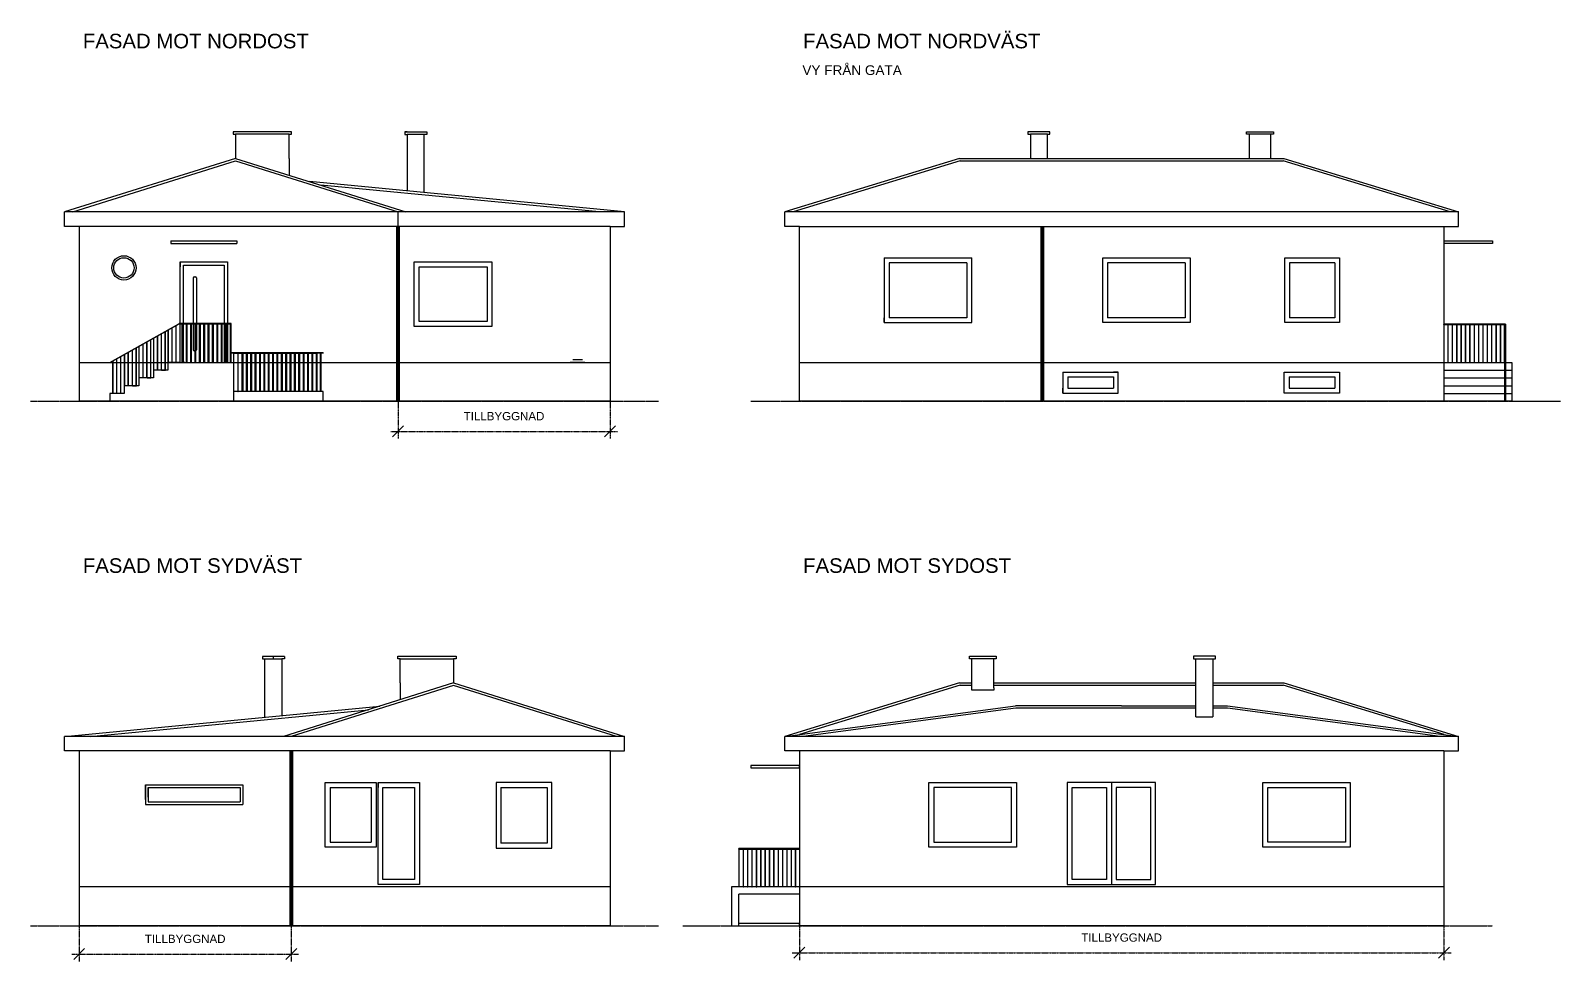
# Model space of a CAD drawing. Header units: millimetres. Extents: x -90687 to 89961, y -57823 to 169777.
# Drawn here: x -48065 to -16545, y 33547 to 52712 of the extents above; entities that cross this region are included whole.
import ezdxf

# ---------------------------------------------------------------- set-up
doc = ezdxf.new("R2010")
doc.units = ezdxf.units.MM
doc.linetypes.add('ACAD_ISO04W100', pattern=[30, 24, -3, 0, -3])
doc.linetypes.add('CENTER2', pattern=[28.575, 19.05, -3.175, 3.175, -3.175])
doc.layers.get('0').update_dxf_attribs({"color": 1})
for name, color, linetype in [('Angivelser', 7, 'Continuous'), ('Förtydligande', 8, 'CENTER2'), ('Grundritningar', 1, 'Continuous'), ('Rörelsefogar', 1, 'CENTER2')]:
    doc.layers.add(name, color=color, linetype=linetype)
doc.styles.get("Standard").update_dxf_attribs({"font": 'Arial.ttf', "height": 170})
doc.dimstyles.new('Egen dimension', dxfattribs={"dimscale": 10, "dimtxt": 2.5, "dimasz": 15, "dimexe": 10, "dimexo": 0.625, "dimgap": 15, "dimtad": 1, "dimlfac": 0.001, "dimtxsty": 'Standard', "dimblk": 'OBLIQUE', "dimblk1": 'OBLIQUE', "dimblk2": 'OBLIQUE', "dimcen": 20, "dimdle": 10, "dimadec": 0, "dimazin": 0, "dimtfac": 1, "dimtmove": 0, "dimatfit": 3, "dimldrblk": 'OPEN90', "dimfxl": 1, "dimarcsym": 0})

# ---------------------------------------------------------------- blocks, each defined once
blk = doc.blocks.new('_Oblique')
at = {"color": 0, "linetype": 'ByBlock', "lineweight": -2}
blk.add_line((-0.5, -0.5), (0.5, 0.5), dxfattribs=at)
blk = doc.blocks.new('*D221')
at = {"layer": 'Defpoints', "color": 0, "transparency": 16777216}
for p in [(-40495, 45080), (-36125, 45080), (-36125, 44460)]:
    blk.add_point(p, dxfattribs=at)
at = {"layer": 'Förtydligande', "color": 0, "lineweight": -2, "transparency": 16777216}
for p, q in [((-40495, 45070), (-40495, 44310)), ((-36125, 45070), (-36125, 44310)), ((-40645, 44460), (-35975, 44460))]:
    blk.add_line(p, q, dxfattribs=at)
at = {"layer": 'Förtydligande', "color": 0, "lineweight": -2, "transparency": 16777216, "xscale": 225, "yscale": 225, "zscale": 225, "rotation": 180}
blk.add_blockref('_Oblique', (-40495, 44460), dxfattribs=at)
at = {"layer": 'Förtydligande', "color": 0, "lineweight": -2, "transparency": 16777216, "xscale": 225, "yscale": 225, "zscale": 225}
blk.add_blockref('_Oblique', (-36125, 44460), dxfattribs=at)
at = {"layer": 'Förtydligande', "color": 0, "transparency": 16777216, "insert": (-38310, 44772), "char_height": 170, "attachment_point": 5}
blk.add_mtext('TILLBYGGNAD', dxfattribs=at)
blk = doc.blocks.new('_Open90')
at = {"color": 0, "linetype": 'ByBlock', "lineweight": -2}
for p, q in [((0, 0), (-1, 0)), ((-0.5, 0.5), (0, 0)), ((0, 0), (-0.5, -0.5))]:
    blk.add_line(p, q, dxfattribs=at)
blk = doc.blocks.new('*D222')
at = {"layer": 'Defpoints', "color": 0, "transparency": 16777216}
for p in [(-47065, 34280), (-42695, 34280), (-42695, 33697)]:
    blk.add_point(p, dxfattribs=at)
at = {"layer": 'Förtydligande', "color": 0, "lineweight": -2, "transparency": 16777216}
for p, q in [((-47065, 34270), (-47065, 33547)), ((-42695, 34270), (-42695, 33547)), ((-47215, 33697), (-42545, 33697))]:
    blk.add_line(p, q, dxfattribs=at)
at = {"layer": 'Förtydligande', "color": 0, "lineweight": -2, "transparency": 16777216, "xscale": 225, "yscale": 225, "zscale": 225, "rotation": 180}
blk.add_blockref('_Oblique', (-47065, 33697), dxfattribs=at)
at = {"layer": 'Förtydligande', "color": 0, "lineweight": -2, "transparency": 16777216, "xscale": 225, "yscale": 225, "zscale": 225}
blk.add_blockref('_Oblique', (-42695, 33697), dxfattribs=at)
at = {"layer": 'Förtydligande', "color": 0, "transparency": 16777216, "insert": (-44880, 34009), "char_height": 170, "attachment_point": 5}
blk.add_mtext('TILLBYGGNAD', dxfattribs=at)
blk = doc.blocks.new('*D223')
at = {"layer": 'Defpoints', "color": 0, "transparency": 16777216}
for p in [(-32225, 34280), (-18945, 34280), (-18945, 33724)]:
    blk.add_point(p, dxfattribs=at)
at = {"layer": 'Förtydligande', "color": 0, "lineweight": -2, "transparency": 16777216}
for p, q in [((-32225, 34270), (-32225, 33574)), ((-18945, 34270), (-18945, 33574)), ((-32375, 33724), (-18795, 33724))]:
    blk.add_line(p, q, dxfattribs=at)
at = {"layer": 'Förtydligande', "color": 0, "lineweight": -2, "transparency": 16777216, "xscale": 225, "yscale": 225, "zscale": 225, "rotation": 180}
blk.add_blockref('_Oblique', (-32225, 33724), dxfattribs=at)
at = {"layer": 'Förtydligande', "color": 0, "lineweight": -2, "transparency": 16777216, "xscale": 225, "yscale": 225, "zscale": 225}
blk.add_blockref('_Oblique', (-18945, 33724), dxfattribs=at)
at = {"layer": 'Förtydligande', "color": 0, "transparency": 16777216, "insert": (-25585, 34036), "char_height": 170, "attachment_point": 5}
blk.add_mtext('TILLBYGGNAD', dxfattribs=at)

msp = doc.modelspace()

# ---------------------------------------------------------------- linework, layer by layer
at = {"layer": 'Förtydligande', "linetype": 'ACAD_ISO04W100', "lineweight": -3, "ltscale": 0.1}
for p, q in [((-48065.013, 45079.864), (-35125.013, 45079.864)), ((-33225.15, 45079.864), (-16545.15, 45079.864)), ((-48065.013, 34279.864), (-35125.013, 34279.864)), ((-34625.013, 34279.864), (-17945.013, 34279.864))]:
    msp.add_line(p, q, dxfattribs=at)
at = {"layer": 'Grundritningar'}
for p, q in [((-42690.517, 50629.768), (-43890.517, 50629.768)), ((-43890.517, 50629.768), (-43890.517, 50579.768)), ((-43890.517, 50579.768), (-43840.517, 50579.768)), ((-42740.517, 50579.768), (-43840.517, 50579.768)), ((-43840.517, 50579.768), (-43840.517, 50079.768)), ((-42740.517, 50079.768), (-42740.517, 50579.768)), ((-42740.517, 50579.768), (-42690.517, 50579.768)), ((-42690.517, 50579.768), (-42690.517, 50629.768)), ((-40353.879, 50625.437), (-39903.879, 50625.437)), ((-40353.879, 50625.437), (-40353.879, 50575.437)), ((-40303.879, 50625.437), (-40353.879, 50625.437)), ((-40353.879, 50575.437), (-40303.879, 50575.437)), ((-39953.879, 50575.437), (-40303.879, 50575.437)), ((-40303.879, 50575.437), (-40303.879, 49408.969)), ((-39953.879, 49375.437), (-39953.879, 50575.437)), ((-39903.879, 50575.437), (-39953.879, 50575.437)), ((-39903.879, 50625.437), (-39903.879, 50575.437)), ((-27065.706, 50629.864), (-27515.706, 50629.864)), ((-27515.706, 50629.864), (-27515.706, 50579.864)), ((-27515.706, 50579.864), (-27465.706, 50579.864)), ((-27115.706, 50579.864), (-27465.706, 50579.864)), ((-27465.706, 50579.864), (-27465.706, 50079.864)), ((-27115.706, 50079.864), (-27115.706, 50579.864)), ((-27115.706, 50579.864), (-27065.706, 50579.864)), ((-27065.706, 50579.864), (-27065.706, 50629.864)), ((-23009.451, 50579.864), (-23009.451, 50629.864)), ((-23009.451, 50629.864), (-22459.451, 50629.864)), ((-22959.451, 50579.864), (-23009.451, 50579.864)), ((-22509.451, 50579.864), (-22959.451, 50579.864)), ((-22959.451, 50579.864), (-22959.451, 50079.864)), ((-22509.451, 50079.864), (-22509.451, 50579.864)), ((-22459.451, 50579.864), (-22509.451, 50579.864)), ((-22459.451, 50629.864), (-22459.451, 50579.864)), ((-43840.517, 50079.768), (-47365.013, 48979.864)), ((-47197.641, 48979.864), (-43840.921, 50027.268)), ((-43840.921, 50027.268), (-40495.013, 48979.864)), ((-43840.517, 50079.768), (-40335.013, 48979.864)), ((-42740.517, 50079.768), (-42740.517, 49734.627)), ((-28925.15, 50079.864), (-32525.15, 48979.864)), ((-28910.446, 50032.075), (-32354.045, 48979.864)), ((-28925.15, 50079.864), (-22245.15, 50079.864)), ((-28910.446, 50032.075), (-22259.451, 50031.953)), ((-18813.633, 48979.864), (-22259.451, 50031.953)), ((-22245.15, 50079.864), (-18645.15, 48979.864)), ((-35825.013, 48979.864), (-42317.448, 49601.882)), ((-36349.216, 48979.864), (-42087.007, 49529.578)), ((-47365.013, 48679.864), (-47365.013, 48979.864)), ((-35825.013, 48979.864), (-47365.013, 48979.864)), ((-40495.013, 48679.864), (-40495.013, 48979.864)), ((-35825.013, 48679.864), (-35825.013, 48979.864)), ((-32525.15, 48679.864), (-32525.15, 48979.864)), ((-18645.15, 48979.864), (-32525.15, 48979.864)), ((-18645.15, 48679.864), (-18645.15, 48979.864)), ((-47065.013, 48679.864), (-47365.013, 48679.864)), ((-36125.013, 48679.864), (-47065.013, 48679.864)), ((-47065.013, 48679.864), (-47065.013, 45879.864)), ((-36125.013, 48679.864), (-36125.013, 45879.864)), ((-36125.013, 48679.864), (-35825.013, 48679.864)), ((-32225.15, 48679.864), (-32525.15, 48679.864)), ((-32225.15, 48679.864), (-18945.15, 48679.864)), ((-32225.15, 45879.864), (-32225.15, 48679.864)), ((-18945.15, 48679.864), (-18945.15, 45879.864)), ((-18945.15, 48679.864), (-18645.15, 48679.864)), ((-18945.15, 48679.864), (-18945.15, 48379.864)), ((-45175.013, 48379.864), (-45175.013, 48329.864)), ((-45175.013, 48379.864), (-43815.013, 48379.864)), ((-45175.013, 48329.864), (-43815.013, 48329.864)), ((-43815.013, 48379.864), (-43815.013, 48329.864)), ((-18945.15, 48379.864), (-17945.15, 48379.864)), ((-17945.15, 48329.864), (-18945.15, 48329.864)), ((-17945.15, 48379.864), (-17945.15, 48329.864)), ((-44985.013, 45879.864), (-44985.013, 47949.864)), ((-44985.013, 47949.864), (-44005.013, 47949.864)), ((-44985.013, 47949.864), (-44495.013, 47949.864)), ((-44985.013, 47949.864), (-44985.013, 47849.864)), ((-44005.013, 47949.864), (-44005.013, 45879.864)), ((-40159.481, 47949.864), (-38559.481, 47949.864)), ((-40159.481, 46619.864), (-40159.481, 47949.864)), ((-38559.481, 47949.864), (-38559.481, 46619.864)), ((-30475.15, 48029.864), (-30475.15, 46699.864)), ((-30475.15, 48029.864), (-28675.15, 48029.864)), ((-30475.15, 48029.864), (-30475.15, 47929.864)), ((-30375.15, 47929.864), (-30375.15, 46799.864)), ((-28775.15, 47929.864), (-30375.15, 47929.864)), ((-28775.15, 47929.864), (-28775.15, 46799.864)), ((-28675.15, 46699.864), (-28675.15, 48029.864)), ((-25975.15, 46699.864), (-25975.15, 48029.864)), ((-25975.15, 48029.864), (-24175.15, 48029.864)), ((-25875.15, 47929.864), (-25875.15, 46799.864)), ((-24275.15, 47929.864), (-25875.15, 47929.864)), ((-24275.15, 47929.864), (-24275.15, 46799.864)), ((-24175.15, 48029.864), (-24175.15, 46699.864)), ((-22225.15, 46699.864), (-22225.15, 48029.864)), ((-22225.15, 48029.864), (-21095.15, 48029.864)), ((-22125.15, 47929.864), (-22125.15, 46799.864)), ((-21195.15, 47929.864), (-22125.15, 47929.864)), ((-21195.15, 47929.864), (-21195.15, 46799.864)), ((-21095.15, 48029.864), (-21095.15, 46699.864)), ((-44915.013, 47849.864), (-44915.013, 47879.864)), ((-44915.013, 45879.864), (-44915.013, 47879.864)), ((-44915.013, 47879.864), (-44075.013, 47879.864)), ((-44915.013, 47879.864), (-44715.013, 47879.864)), ((-44715.013, 47619.864), (-44715.013, 46139.864)), ((-44695.013, 47639.864), (-44665.013, 47639.864)), ((-44645.013, 47619.864), (-44645.013, 46139.864)), ((-44075.013, 47879.864), (-44075.013, 45879.864)), ((-40059.481, 46719.864), (-40059.481, 47849.864)), ((-40059.481, 47849.864), (-38659.481, 47849.864)), ((-38659.481, 47849.864), (-38659.481, 46719.864)), ((-46435.013, 45879.864), (-45009.152, 46677.319)), ((-45009.152, 46667.319), (-46435.013, 45869.864)), ((-44985.013, 46679.864), (-44999.39, 46679.864)), ((-43954.539, 46669.864), (-44999.39, 46669.864)), ((-43954.539, 46679.864), (-44989.835, 46679.864)), ((-44944.082, 45879.864), (-44944.082, 46669.864)), ((-44934.082, 46669.864), (-44934.082, 45879.864)), ((-44854.082, 45879.864), (-44854.082, 46669.864)), ((-44844.082, 46669.864), (-44844.082, 45879.864)), ((-44764.082, 45879.864), (-44764.082, 46669.864)), ((-44754.082, 46669.864), (-44754.082, 45879.864)), ((-44674.082, 45879.864), (-44674.082, 46669.864)), ((-44664.082, 46669.864), (-44664.082, 45879.864)), ((-44584.082, 45879.864), (-44584.082, 46669.864)), ((-44574.082, 46669.864), (-44574.082, 45879.864)), ((-44494.082, 45879.864), (-44494.082, 46669.864)), ((-44484.082, 46669.864), (-44484.082, 45879.864)), ((-44404.082, 45879.864), (-44404.082, 46669.864)), ((-44394.082, 46669.864), (-44394.082, 45879.864)), ((-44314.082, 45879.864), (-44314.082, 46669.864)), ((-44304.082, 46669.864), (-44304.082, 45879.864)), ((-44224.082, 45879.864), (-44224.082, 46669.864)), ((-44214.082, 46669.864), (-44214.082, 45879.864)), ((-44134.082, 45879.864), (-44134.082, 46669.864)), ((-44124.082, 46669.864), (-44124.082, 45879.864)), ((-44044.082, 45879.864), (-44044.082, 46669.864)), ((-44034.082, 46669.864), (-44034.082, 45879.864)), ((-43934.539, 46679.864), (-43954.539, 46679.864)), ((-43954.539, 46669.864), (-43944.539, 46669.864)), ((-43949.539, 45879.864), (-43949.539, 46669.864)), ((-43944.539, 46669.864), (-43934.539, 46669.864)), ((-43944.539, 46669.864), (-43939.539, 46669.864)), ((-43939.539, 46669.864), (-43939.539, 45879.864)), ((-43934.539, 46669.864), (-43934.539, 46679.864)), ((-38659.481, 46719.864), (-40059.481, 46719.864)), ((-30475.15, 46699.864), (-30475.15, 46799.864)), ((-30475.15, 46699.864), (-28675.15, 46699.864)), ((-28775.15, 46799.864), (-30375.15, 46799.864)), ((-24175.15, 46699.864), (-25975.15, 46699.864)), ((-24275.15, 46799.864), (-25875.15, 46799.864)), ((-21095.15, 46699.864), (-22225.15, 46699.864)), ((-21195.15, 46799.864), (-22125.15, 46799.864)), ((-18945.15, 46659.864), (-18945.15, 46669.864)), ((-17675.15, 46669.864), (-18945.15, 46669.864)), ((-18945.15, 46659.864), (-17695.15, 46659.864)), ((-18945.15, 46659.864), (-18865.15, 46659.864)), ((-18865.15, 46659.864), (-18865.15, 45879.864)), ((-18855.15, 45879.864), (-18855.15, 46659.864)), ((-18855.15, 46659.864), (-18775.15, 46659.864)), ((-18775.15, 46659.864), (-18775.15, 45879.864)), ((-18765.15, 45879.864), (-18765.15, 46659.864)), ((-18765.15, 46659.864), (-18685.15, 46659.864)), ((-18685.15, 46659.864), (-18685.15, 45879.864)), ((-18675.15, 45879.864), (-18675.15, 46659.864)), ((-18675.15, 46659.864), (-18595.15, 46659.864)), ((-18595.15, 46659.864), (-18595.15, 45879.864)), ((-18585.15, 45879.864), (-18585.15, 46659.864)), ((-18585.15, 46659.864), (-18505.15, 46659.864)), ((-18505.15, 46659.864), (-18505.15, 45879.864)), ((-18495.15, 45879.864), (-18495.15, 46659.864)), ((-18495.15, 46659.864), (-18415.15, 46659.864)), ((-18415.15, 46659.864), (-18415.15, 45879.864)), ((-18405.15, 45879.864), (-18405.15, 46659.864)), ((-18405.15, 46659.864), (-18325.15, 46659.864)), ((-18325.15, 46659.864), (-18325.15, 45879.864)), ((-18315.15, 45879.864), (-18315.15, 46659.864)), ((-18315.15, 46659.864), (-18235.15, 46659.864)), ((-18235.15, 46659.864), (-18235.15, 45879.864)), ((-18225.15, 45879.864), (-18225.15, 46659.864)), ((-18225.15, 46659.864), (-18145.15, 46659.864)), ((-18145.15, 46659.864), (-18145.15, 45879.864)), ((-18135.15, 45879.864), (-18135.15, 46659.864)), ((-18135.15, 46659.864), (-18055.15, 46659.864)), ((-18055.15, 46659.864), (-18055.15, 45879.864)), ((-18045.15, 45879.864), (-18045.15, 46659.864)), ((-18045.15, 46659.864), (-17965.15, 46659.864)), ((-17965.15, 46659.864), (-17965.15, 45879.864)), ((-17955.15, 45879.864), (-17955.15, 46659.864)), ((-17955.15, 46659.864), (-17875.15, 46659.864)), ((-17875.15, 46659.864), (-17875.15, 45879.864)), ((-17865.15, 45879.864), (-17865.15, 46659.864)), ((-17865.15, 46659.864), (-17785.15, 46659.864)), ((-17785.15, 46659.864), (-17785.15, 45879.864)), ((-17775.15, 45879.864), (-17775.15, 46659.864)), ((-17695.15, 45879.864), (-17695.15, 46659.864)), ((-17675.15, 46669.864), (-17675.15, 45079.864)), ((-45595.013, 46339.659), (-45595.013, 45559.864)), ((-45585.013, 45559.864), (-45585.013, 46345.252)), ((-45535.013, 46373.216), (-45535.013, 45719.864)), ((-45525.013, 45719.864), (-45525.013, 46378.808)), ((-45455.013, 46417.958), (-45455.013, 45719.864)), ((-45445.013, 45719.864), (-45445.013, 46423.551)), ((-45375.013, 46462.7), (-45375.013, 45719.864)), ((-45365.013, 45719.864), (-45365.013, 46468.293)), ((-45295.013, 45719.864), (-45295.013, 46507.443)), ((-45285.013, 45719.864), (-45285.013, 46513.036)), ((-45235.013, 46541), (-45235.013, 45879.864)), ((-45225.013, 45879.864), (-45225.013, 46546.592)), ((-45155.013, 46585.742), (-45155.013, 45879.864)), ((-45145.013, 45879.864), (-45145.013, 46591.335)), ((-45075.013, 46630.484), (-45075.013, 45879.864)), ((-45065.013, 45879.864), (-45065.013, 46636.077)), ((-38559.481, 46619.864), (-40159.481, 46619.864)), ((-46135.013, 46037.648), (-46135.013, 45399.864)), ((-46125.013, 45399.864), (-46125.013, 46043.24)), ((-46055.013, 45399.864), (-46055.013, 46082.39)), ((-46045.013, 45399.864), (-46045.013, 46087.983)), ((-45975.013, 46127.132), (-45975.013, 45399.864)), ((-45965.013, 45399.864), (-45965.013, 46132.725)), ((-45895.013, 46171.875), (-45895.013, 45399.864)), ((-45885.013, 45399.864), (-45885.013, 46177.468)), ((-45835.013, 46205.432), (-45835.013, 45559.864)), ((-45825.013, 45559.864), (-45825.013, 46211.024)), ((-45755.013, 46250.174), (-45755.013, 45559.864)), ((-45745.013, 45559.864), (-45745.013, 46255.767)), ((-45675.013, 46294.916), (-45675.013, 45559.864)), ((-45665.013, 45559.864), (-45665.013, 46300.509)), ((-44665.013, 46119.864), (-44695.013, 46119.864)), ((-42035.013, 46079.864), (-43939.539, 46079.864)), ((-42035.013, 46069.864), (-43939.539, 46069.864)), ((-43885.013, 46069.864), (-43885.013, 45279.864)), ((-43875.013, 46069.864), (-43885.013, 46069.864)), ((-43875.013, 45279.864), (-43875.013, 46069.864)), ((-43875.013, 46069.864), (-43785.013, 46069.864)), ((-43795.013, 46069.864), (-43795.013, 45279.864)), ((-43785.013, 46069.864), (-43795.013, 46069.864)), ((-43785.013, 46069.864), (-43695.013, 46069.864)), ((-43785.013, 45279.864), (-43785.013, 46069.864)), ((-43705.013, 45279.864), (-43705.013, 46069.864)), ((-43695.013, 46069.864), (-43605.013, 46069.864)), ((-43695.013, 46069.864), (-43695.013, 45279.864)), ((-43615.013, 45279.864), (-43615.013, 46069.864)), ((-43605.013, 46069.864), (-43515.013, 46069.864)), ((-43605.013, 46069.864), (-43605.013, 45279.864)), ((-43525.013, 45279.864), (-43525.013, 46069.864)), ((-43515.013, 46069.864), (-43515.013, 45279.864)), ((-43515.013, 46069.864), (-43425.013, 46069.864)), ((-43435.013, 45279.864), (-43435.013, 46069.864)), ((-43425.013, 46069.864), (-43335.013, 46069.864)), ((-43425.013, 46069.864), (-43425.013, 45279.864)), ((-43345.013, 45279.864), (-43345.013, 46069.864)), ((-43335.013, 46069.864), (-43245.013, 46069.864)), ((-43335.013, 46069.864), (-43335.013, 45279.864)), ((-43255.013, 45279.864), (-43255.013, 46069.864)), ((-43245.013, 46069.864), (-43155.013, 46069.864)), ((-43245.013, 46069.864), (-43245.013, 45279.864)), ((-43165.013, 45279.864), (-43165.013, 46069.864)), ((-43155.013, 46069.864), (-43065.013, 46069.864)), ((-43155.013, 46069.864), (-43155.013, 45279.864)), ((-43075.013, 45279.864), (-43075.013, 46069.864)), ((-43065.013, 46069.864), (-42975.013, 46069.864)), ((-43065.013, 46069.864), (-43065.013, 45279.864)), ((-42985.013, 45279.864), (-42985.013, 46069.864)), ((-42975.013, 46069.864), (-42885.013, 46069.864)), ((-42975.013, 46069.864), (-42975.013, 45279.864)), ((-42895.013, 45279.864), (-42895.013, 46069.864)), ((-42885.013, 46069.864), (-42795.013, 46069.864)), ((-42885.013, 46069.864), (-42885.013, 45279.864)), ((-42805.013, 45279.864), (-42805.013, 46069.864)), ((-42795.013, 46069.864), (-42705.013, 46069.864)), ((-42795.013, 46069.864), (-42795.013, 45279.864)), ((-42715.013, 45279.864), (-42715.013, 46069.864)), ((-42705.013, 46069.864), (-42615.013, 46069.864)), ((-42705.013, 46069.864), (-42705.013, 45279.864)), ((-42625.013, 45279.864), (-42625.013, 46069.864)), ((-42615.013, 46069.864), (-42525.013, 46069.864)), ((-42615.013, 46069.864), (-42615.013, 45279.864)), ((-42535.013, 45279.864), (-42535.013, 46069.864)), ((-42525.013, 46069.864), (-42435.013, 46069.864)), ((-42525.013, 46069.864), (-42525.013, 45279.864)), ((-42445.013, 45279.864), (-42445.013, 46069.864)), ((-42435.013, 46069.864), (-42345.013, 46069.864)), ((-42435.013, 46069.864), (-42435.013, 45279.864)), ((-42355.013, 45279.864), (-42355.013, 46069.864)), ((-42345.013, 46069.864), (-42255.013, 46069.864)), ((-42345.013, 46069.864), (-42345.013, 45279.864)), ((-42265.013, 45279.864), (-42265.013, 46069.864)), ((-42255.013, 46069.864), (-42165.013, 46069.864)), ((-42255.013, 46069.864), (-42255.013, 45279.864)), ((-42175.013, 45279.864), (-42175.013, 46069.864)), ((-42165.013, 46069.864), (-42165.013, 45279.864)), ((-42100.013, 46069.864), (-42100.013, 45279.864)), ((-42075.013, 45279.864), (-42075.013, 46069.864)), ((-42035.013, 46079.864), (-42035.013, 46079.864)), ((-42035.013, 46079.864), (-42035.013, 46069.864)), ((-47065.013, 45879.864), (-47065.013, 45079.864)), ((-47065.013, 45879.864), (-40495.013, 45879.864)), ((-46435.013, 45869.864), (-46435.013, 45879.864)), ((-46375.022, 45903.416), (-46375.022, 45239.864)), ((-46365.022, 45239.864), (-46365.022, 45909.008)), ((-46295.022, 45948.158), (-46295.022, 45239.864)), ((-46285.022, 45239.864), (-46285.022, 45953.751)), ((-46215.022, 45992.9), (-46215.022, 45239.864)), ((-46205.022, 45239.864), (-46205.022, 45998.493)), ((-45235.013, 45719.864), (-45535.013, 45719.864)), ((-45535.013, 45719.864), (-45535.013, 45559.864)), ((-45365.013, 45719.864), (-45295.013, 45719.864)), ((-45295.013, 45719.864), (-45285.013, 45719.864)), ((-44985.013, 45879.864), (-45235.013, 45879.864)), ((-45235.013, 45879.864), (-45235.013, 45719.864)), ((-45034.082, 45879.864), (-45024.082, 45879.864)), ((-44985.013, 45879.864), (-44005.013, 45879.864)), ((-44985.013, 45879.864), (-44885.013, 45879.864)), ((-44885.013, 45879.864), (-44915.013, 45879.864)), ((-44005.013, 45879.864), (-43885.013, 45879.864)), ((-43939.539, 45879.864), (-43949.539, 45879.864)), ((-43885.013, 45879.864), (-43885.013, 45079.864)), ((-40485.013, 45879.864), (-36125.013, 45879.864)), ((-36645.013, 45879.864), (-36945.013, 45879.864)), ((-36945.013, 45879.864), (-36895.013, 45879.864)), ((-36695.013, 45929.864), (-36895.013, 45929.864)), ((-36645.013, 45879.864), (-36695.013, 45879.864)), ((-36125.013, 45879.864), (-36125.013, 45079.864)), ((-32225.15, 45079.864), (-32225.15, 45879.864)), ((-32225.15, 45879.864), (-18945.15, 45879.864)), ((-18945.15, 45879.864), (-18945.15, 45079.864)), ((-18945.15, 45879.864), (-18945.15, 45679.864)), ((-18945.15, 45879.864), (-17545.15, 45879.864)), ((-18945.15, 45719.864), (-17545.15, 45719.864)), ((-18865.15, 45879.864), (-18855.15, 45879.864)), ((-18775.15, 45879.864), (-18765.15, 45879.864)), ((-18685.15, 45879.864), (-18675.15, 45879.864)), ((-18595.15, 45879.864), (-18585.15, 45879.864)), ((-18505.15, 45879.864), (-18495.15, 45879.864)), ((-18415.15, 45879.864), (-18405.15, 45879.864)), ((-18325.15, 45879.864), (-18315.15, 45879.864)), ((-18235.15, 45879.864), (-18225.15, 45879.864)), ((-18145.15, 45879.864), (-18135.15, 45879.864)), ((-18055.15, 45879.864), (-18045.15, 45879.864)), ((-17965.15, 45879.864), (-17955.15, 45879.864)), ((-17875.15, 45879.864), (-17865.15, 45879.864)), ((-17785.15, 45879.864), (-17775.15, 45879.864)), ((-17695.15, 45879.864), (-17695.15, 45079.864)), ((-17545.15, 45879.864), (-17545.15, 45079.864)), ((-45835.013, 45399.864), (-46135.013, 45399.864)), ((-46135.013, 45399.864), (-46135.013, 45239.864)), ((-46045.013, 45399.864), (-46055.013, 45399.864)), ((-45975.013, 45399.864), (-46045.013, 45399.864)), ((-45965.013, 45399.864), (-45885.013, 45399.864)), ((-45535.013, 45559.864), (-45835.013, 45559.864)), ((-45835.013, 45559.864), (-45835.013, 45399.864)), ((-45665.013, 45559.864), (-45585.013, 45559.864)), ((-26795.15, 45679.864), (-26795.15, 45249.864)), ((-26795.15, 45679.864), (-25655.15, 45679.864)), ((-26795.15, 45679.864), (-26795.15, 45579.864)), ((-26795.15, 45679.864), (-26695.15, 45679.864)), ((-26695.15, 45579.864), (-25755.15, 45579.864)), ((-26695.15, 45579.864), (-26695.15, 45349.864)), ((-25655.15, 45679.864), (-25755.15, 45679.864)), ((-25755.15, 45579.864), (-25755.15, 45349.864)), ((-25655.15, 45249.864), (-25655.15, 45679.864)), ((-22235.15, 45249.864), (-22235.15, 45679.864)), ((-22235.15, 45679.864), (-21095.15, 45679.864)), ((-22135.15, 45579.864), (-21195.15, 45579.864)), ((-22135.15, 45579.864), (-22135.15, 45349.864)), ((-21195.15, 45579.864), (-21195.15, 45349.864)), ((-21095.15, 45679.864), (-21095.15, 45249.864)), ((-18945.15, 45559.864), (-17545.15, 45559.864)), ((-18945.15, 45399.864), (-17545.15, 45399.864)), ((-36125.013, 45079.864), (-47065.013, 45079.864)), ((-46135.013, 45239.864), (-46435.013, 45239.864)), ((-46435.013, 45239.864), (-46435.013, 45079.864)), ((-42035.013, 45279.864), (-43885.013, 45279.864)), ((-43885.013, 45279.864), (-43875.013, 45279.864)), ((-43885.013, 45079.864), (-42035.013, 45079.864)), ((-43795.013, 45279.864), (-43785.013, 45279.864)), ((-43695.013, 45279.864), (-43705.013, 45279.864)), ((-43605.013, 45279.864), (-43615.013, 45279.864)), ((-43515.013, 45279.864), (-43525.013, 45279.864)), ((-43425.013, 45279.864), (-43435.013, 45279.864)), ((-43335.013, 45279.864), (-43345.013, 45279.864)), ((-43245.013, 45279.864), (-43255.013, 45279.864)), ((-43155.013, 45279.864), (-43165.013, 45279.864)), ((-43065.013, 45279.864), (-43075.013, 45279.864)), ((-42975.013, 45279.864), (-42985.013, 45279.864)), ((-42885.013, 45279.864), (-42895.013, 45279.864)), ((-42795.013, 45279.864), (-42805.013, 45279.864)), ((-42705.013, 45279.864), (-42715.013, 45279.864)), ((-42615.013, 45279.864), (-42625.013, 45279.864)), ((-42525.013, 45279.864), (-42535.013, 45279.864)), ((-42435.013, 45279.864), (-42445.013, 45279.864)), ((-42345.013, 45279.864), (-42355.013, 45279.864)), ((-42255.013, 45279.864), (-42265.013, 45279.864)), ((-42165.013, 45279.864), (-42175.013, 45279.864)), ((-42035.013, 45279.864), (-42075.013, 45279.864)), ((-42035.013, 45079.864), (-42035.013, 45279.864)), ((-40495.013, 45079.864), (-40485.013, 45079.864)), ((-18945.15, 45079.864), (-32225.15, 45079.864)), ((-27225.15, 45079.864), (-27235.15, 45079.864)), ((-26795.15, 45249.864), (-26795.15, 45349.864)), ((-26795.15, 45249.864), (-25655.15, 45249.864)), ((-26695.15, 45349.864), (-25755.15, 45349.864)), ((-21095.15, 45249.864), (-22235.15, 45249.864)), ((-22135.15, 45349.864), (-21195.15, 45349.864)), ((-18945.15, 45239.864), (-17545.15, 45239.864)), ((-17545.15, 45079.864), (-18945.15, 45079.864)), ((-42836.147, 39825.437), (-43286.147, 39825.437)), ((-43286.147, 39825.437), (-43286.147, 39775.437)), ((-43286.147, 39775.437), (-43236.147, 39775.437)), ((-43236.147, 38575.437), (-43236.147, 39775.437)), ((-43236.147, 39775.437), (-42886.147, 39775.437)), ((-43061.147, 39775.437), (-43061.147, 39825.437)), ((-42886.147, 39775.437), (-42886.147, 38608.969)), ((-42836.147, 39775.437), (-42886.147, 39775.437)), ((-42836.147, 39825.437), (-42836.147, 39775.437)), ((-40499.51, 39779.768), (-40499.51, 39829.768)), ((-40499.51, 39829.768), (-39299.51, 39829.768)), ((-40449.51, 39779.768), (-40499.51, 39779.768)), ((-40449.51, 39279.768), (-40449.51, 39779.768)), ((-40449.51, 39779.768), (-39349.51, 39779.768)), ((-39349.51, 39779.768), (-39349.51, 39279.768)), ((-39299.51, 39779.768), (-39349.51, 39779.768)), ((-39299.51, 39829.768), (-39299.51, 39779.768)), ((-28720.711, 39779.864), (-28720.711, 39829.864)), ((-28720.711, 39829.864), (-28170.711, 39829.864)), ((-28670.711, 39779.864), (-28720.711, 39779.864)), ((-28220.711, 39779.864), (-28670.711, 39779.864)), ((-28670.711, 39179.864), (-28670.711, 39779.864)), ((-28170.711, 39779.864), (-28220.711, 39779.864)), ((-28220.711, 39179.864), (-28220.711, 39779.864)), ((-28170.711, 39829.864), (-28170.711, 39779.864)), ((-23654.457, 39829.864), (-24104.457, 39829.864)), ((-24104.457, 39829.864), (-24104.457, 39779.864)), ((-24104.457, 39779.864), (-24054.457, 39779.864)), ((-24054.457, 39779.864), (-23704.457, 39779.864)), ((-24054.457, 38579.864), (-24054.457, 39779.864)), ((-23704.457, 39779.864), (-23704.457, 38579.864)), ((-23704.457, 39779.864), (-23654.457, 39779.864)), ((-23654.457, 39779.864), (-23654.457, 39829.864)), ((-43236.147, 38575.437), (-43236.147, 39541.978)), ((-42886.147, 39541.978), (-42886.147, 38608.969)), ((-24054.457, 38579.864), (-24054.457, 39546.405)), ((-39349.51, 39279.768), (-42855.013, 38179.864)), ((-39349.106, 39227.268), (-42695.013, 38179.864)), ((-40449.51, 39279.768), (-40449.51, 38934.627)), ((-39349.51, 39279.768), (-35825.013, 38179.864)), ((-35992.385, 38179.864), (-39349.106, 39227.268)), ((-28925.013, 39279.864), (-32525.013, 38179.864)), ((-28910.31, 39232.075), (-32222.89, 38219.897)), ((-28925.013, 39279.864), (-28670.711, 39279.864)), ((-28910.31, 39232.075), (-28670.711, 39232.07)), ((-28670.711, 39129.864), (-28670.711, 39179.864)), ((-28220.711, 39129.864), (-28670.711, 39129.864)), ((-28220.711, 39279.864), (-24054.457, 39279.864)), ((-28220.711, 39232.062), (-24054.457, 39231.986)), ((-28220.711, 39179.864), (-28220.711, 39129.864)), ((-23704.457, 39279.864), (-22245.013, 39279.864)), ((-23704.457, 39231.979), (-22259.315, 39231.953)), ((-18942.481, 38219.246), (-22259.315, 39231.953)), ((-22245.013, 39279.864), (-18645.013, 38179.864)), ((-47365.013, 38179.864), (-40872.578, 38801.882)), ((-32525.013, 38179.864), (-27770.54, 38809.864)), ((-25587.09, 38809.864), (-27770.54, 38809.864)), ((-25587.09, 38809.864), (-24054.457, 38809.864)), ((-23704.457, 38809.864), (-23403.64, 38809.864)), ((-23403.64, 38809.864), (-18645.013, 38179.864)), ((-46840.811, 38179.864), (-41103.019, 38729.578)), ((-27763.239, 38760.4), (-32144.401, 38179.864)), ((-24054.457, 38759.944), (-27763.239, 38760.4)), ((-24054.457, 38579.864), (-23704.457, 38579.864)), ((-23403.64, 38759.864), (-23704.457, 38759.901)), ((-19025.69, 38179.864), (-23403.64, 38759.864)), ((-47365.013, 37879.864), (-47365.013, 38179.864)), ((-35825.013, 38179.864), (-47365.013, 38179.864)), ((-42695.013, 38179.864), (-42855.013, 38179.864)), ((-35825.013, 37879.864), (-35825.013, 38179.864)), ((-32525.013, 37879.864), (-32525.013, 38179.864)), ((-18645.013, 38179.864), (-32525.013, 38179.864)), ((-18645.013, 37879.864), (-18645.013, 38179.864)), ((-47065.013, 37879.864), (-47365.013, 37879.864)), ((-36125.013, 37879.864), (-47065.013, 37879.864)), ((-47065.013, 37879.864), (-47065.013, 35079.864)), ((-36125.013, 37879.864), (-38275.013, 37879.864)), ((-36125.013, 37879.864), (-36125.013, 35079.864)), ((-36125.013, 37879.864), (-35825.013, 37879.864)), ((-36125.013, 37879.864), (-36125.013, 35933.333)), ((-32225.013, 37879.864), (-32525.013, 37879.864)), ((-18945.013, 37879.864), (-32225.013, 37879.864)), ((-32225.013, 37879.864), (-32225.013, 35079.864)), ((-32225.013, 37879.864), (-32225.013, 37579.864)), ((-18945.013, 37879.864), (-18945.013, 35079.864)), ((-18945.013, 37879.864), (-18645.013, 37879.864)), ((-32225.013, 37579.864), (-33225.013, 37579.864)), ((-33225.013, 37579.864), (-33225.013, 37529.864)), ((-33225.013, 37529.864), (-32225.013, 37529.864)), ((-32225.013, 37529.864), (-32225.013, 37579.864)), ((-41995.013, 35899.864), (-41995.013, 37229.864)), ((-41995.013, 37229.864), (-40945.013, 37229.864)), ((-40945.013, 37229.864), (-40945.013, 35899.864)), ((-40905.013, 37229.864), (-40055.013, 37229.864)), ((-40905.013, 35129.864), (-40905.013, 37229.864)), ((-40905.013, 37229.864), (-40905.013, 37129.864)), ((-40055.013, 37229.864), (-40055.013, 35129.864)), ((-37325.013, 37229.864), (-38475.013, 37229.864)), ((-38475.013, 37229.864), (-38475.013, 35879.864)), ((-37325.013, 35879.864), (-37325.013, 37229.864)), ((-29554.868, 35899.864), (-29554.868, 37229.864)), ((-29554.868, 37229.864), (-27754.868, 37229.864)), ((-27754.868, 37229.864), (-27754.868, 35899.864)), ((-24885.013, 37229.864), (-26705.013, 37229.864)), ((-26705.013, 37229.864), (-26705.013, 35129.864)), ((-24885.013, 37229.864), (-25795.013, 37229.864)), ((-25795.013, 37229.864), (-25795.013, 35129.864)), ((-24885.013, 35129.864), (-24885.013, 37229.864)), ((-22675.013, 37229.864), (-20875.013, 37229.864)), ((-22675.013, 35899.864), (-22675.013, 37229.864)), ((-20875.013, 37229.864), (-20875.013, 35899.864)), ((-45695.013, 37179.864), (-43695.013, 37179.864)), ((-45695.013, 36879.864), (-45695.013, 37179.864)), ((-45695.013, 37179.864), (-45695.013, 37129.864)), ((-45695.013, 37179.864), (-45695.013, 36779.864)), ((-45645.013, 37129.864), (-43745.013, 37129.864)), ((-45645.013, 36929.864), (-45645.013, 37129.864)), ((-45645.013, 37129.864), (-45645.013, 36829.864)), ((-43745.013, 37129.864), (-43745.013, 36929.864)), ((-43745.013, 37129.864), (-43745.013, 36829.864)), ((-43695.013, 37179.864), (-43695.013, 36879.864)), ((-43695.013, 37179.864), (-43695.013, 36779.864)), ((-41895.013, 37129.864), (-41895.013, 35999.864)), ((-41895.013, 37129.864), (-41045.013, 37129.864)), ((-41045.013, 37129.864), (-41045.013, 35999.864)), ((-40805.013, 35229.864), (-40805.013, 37129.864)), ((-40805.013, 37129.864), (-40155.013, 37129.864)), ((-40155.013, 37129.864), (-40155.013, 35229.864)), ((-40055.013, 37179.864), (-40055.013, 37079.864)), ((-38375.013, 37129.864), (-38375.013, 35979.864)), ((-38375.013, 37129.864), (-37425.013, 37129.864)), ((-37425.013, 37129.864), (-37425.013, 35979.864)), ((-29454.868, 37129.864), (-29454.868, 35999.864)), ((-27854.868, 37129.864), (-29454.868, 37129.864)), ((-27854.868, 35999.864), (-27854.868, 37129.864)), ((-26605.013, 37129.864), (-25895.013, 37129.864)), ((-26605.013, 35229.864), (-26605.013, 37129.864)), ((-25895.013, 37129.864), (-25895.013, 35229.864)), ((-25695.013, 37129.864), (-25695.013, 35229.864)), ((-24985.013, 37129.864), (-25695.013, 37129.864)), ((-24985.013, 35229.864), (-24985.013, 37129.864)), ((-22575.013, 37129.864), (-20975.013, 37129.864)), ((-22575.013, 35999.864), (-22575.013, 37129.864)), ((-20975.013, 37129.864), (-20975.013, 35999.864)), ((-45695.013, 36779.864), (-43695.013, 36779.864)), ((-45645.013, 36829.864), (-43745.013, 36829.864)), ((-41895.013, 35999.864), (-41045.013, 35999.864)), ((-37425.013, 35979.864), (-38375.013, 35979.864)), ((-29454.868, 35999.864), (-27854.868, 35999.864)), ((-20975.013, 35999.864), (-22575.013, 35999.864)), ((-40945.013, 35899.864), (-41995.013, 35899.864)), ((-38475.013, 35879.864), (-37325.013, 35879.864)), ((-32225.013, 35869.864), (-33475.013, 35869.864)), ((-33475.013, 35859.864), (-33475.013, 35869.864)), ((-33475.013, 35859.864), (-33475.013, 35079.864)), ((-33465.013, 35859.864), (-32305.013, 35859.864)), ((-33465.013, 35079.864), (-33465.013, 35859.864)), ((-33385.013, 35859.864), (-33385.013, 35079.864)), ((-33375.013, 35079.864), (-33375.013, 35859.864)), ((-33295.013, 35859.864), (-33295.013, 35079.864)), ((-33285.013, 35079.864), (-33285.013, 35859.864)), ((-33285.013, 35859.864), (-33205.013, 35859.864)), ((-33205.013, 35859.864), (-33205.013, 35079.864)), ((-33195.013, 35079.864), (-33195.013, 35859.864)), ((-33195.013, 35859.864), (-33115.013, 35859.864)), ((-33115.013, 35859.864), (-33115.013, 35079.864)), ((-33105.013, 35079.864), (-33105.013, 35859.864)), ((-33105.013, 35859.864), (-33025.013, 35859.864)), ((-33025.013, 35859.864), (-33025.013, 35079.864)), ((-33015.013, 35079.864), (-33015.013, 35859.864)), ((-33015.013, 35859.864), (-32935.013, 35859.864)), ((-32935.013, 35859.864), (-32935.013, 35079.864)), ((-32925.013, 35079.864), (-32925.013, 35859.864)), ((-32925.013, 35859.864), (-32845.013, 35859.864)), ((-32845.013, 35859.864), (-32845.013, 35079.864)), ((-32835.013, 35079.864), (-32835.013, 35859.864)), ((-32835.013, 35859.864), (-32755.013, 35859.864)), ((-32755.013, 35859.864), (-32755.013, 35079.864)), ((-32745.013, 35079.864), (-32745.013, 35859.864)), ((-32745.013, 35859.864), (-32665.013, 35859.864)), ((-32665.013, 35859.864), (-32665.013, 35079.864)), ((-32655.013, 35079.864), (-32655.013, 35859.864)), ((-32655.013, 35859.864), (-32575.013, 35859.864)), ((-32575.013, 35859.864), (-32575.013, 35079.864)), ((-32565.013, 35079.864), (-32565.013, 35859.864)), ((-32565.013, 35859.864), (-32485.013, 35859.864)), ((-32485.013, 35859.864), (-32485.013, 35079.864)), ((-32475.013, 35079.864), (-32475.013, 35859.864)), ((-32475.013, 35859.864), (-32395.013, 35859.864)), ((-32395.013, 35859.864), (-32395.013, 35079.864)), ((-32385.013, 35079.864), (-32385.013, 35859.864)), ((-32305.013, 35079.864), (-32305.013, 35859.864)), ((-32295.013, 35079.864), (-32295.013, 35859.864)), ((-32295.013, 35859.864), (-32225.013, 35859.864)), ((-27754.868, 35899.864), (-29554.868, 35899.864)), ((-20875.013, 35899.864), (-22675.013, 35899.864)), ((-36125.013, 35079.864), (-47065.013, 35079.864)), ((-47065.013, 35079.864), (-47065.013, 34279.864)), ((-40055.013, 35129.864), (-40905.013, 35129.864)), ((-40055.013, 35079.864), (-40905.013, 35079.864)), ((-40155.013, 35229.864), (-40805.013, 35229.864)), ((-36125.013, 35079.864), (-36125.013, 34279.864)), ((-32225.013, 35079.864), (-33625.013, 35079.864)), ((-33625.013, 35079.864), (-33625.013, 34279.864)), ((-33385.013, 35079.864), (-33375.013, 35079.864)), ((-33295.013, 35079.864), (-33285.013, 35079.864)), ((-33205.013, 35079.864), (-33195.013, 35079.864)), ((-33115.013, 35079.864), (-33105.013, 35079.864)), ((-32305.013, 35079.864), (-32295.013, 35079.864)), ((-32305.013, 35079.864), (-32295.013, 35079.864)), ((-32225.013, 35079.864), (-32295.013, 35079.864)), ((-32225.013, 35079.864), (-32225.013, 34279.864)), ((-18945.013, 35079.864), (-32225.013, 35079.864)), ((-32225.013, 35079.864), (-32225.013, 34929.864)), ((-26705.013, 35129.864), (-24885.013, 35129.864)), ((-25895.013, 35229.864), (-26605.013, 35229.864)), ((-25695.013, 35229.864), (-24985.013, 35229.864)), ((-18945.013, 35079.864), (-18945.013, 34279.864)), ((-33475.013, 34279.864), (-33475.013, 34929.864)), ((-32225.013, 34929.864), (-33475.013, 34929.864)), ((-36125.013, 34279.864), (-47065.013, 34279.864)), ((-42695.013, 34279.864), (-42705.013, 34279.864)), ((-33625.013, 34279.864), (-33475.013, 34279.864)), ((-32225.013, 34329.864), (-33475.013, 34329.864)), ((-33475.013, 34279.864), (-32225.013, 34279.864)), ((-32225.013, 34279.864), (-32225.013, 34329.864)), ((-18945.013, 34279.864), (-32225.013, 34279.864)), ((-23945.013, 34279.864), (-23935.013, 34279.864))]:
    msp.add_line(p, q, dxfattribs=at)
for radius in [250, 210]:
    msp.add_circle((-46142.504, 47826.585), radius, dxfattribs=at)
for centre, start, end in [((-44695.013, 47619.864), 90, 180), ((-44665.013, 47619.864), 0, 90), ((-44999.39, 46659.864), 90, 119.2174081), ((-44999.39, 46649.864), 90, 119.2174081), ((-44695.013, 46139.864), 180, 270), ((-44665.013, 46139.864), 270, 0)]:
    msp.add_arc(centre, 20, start, end, dxfattribs=at)
at = {"layer": 'Rörelsefogar', "lineweight": 211, "ltscale": 0.1}
for p, q in [((-40495.013, 45079.864), (-40495.013, 48679.864)), ((-27225.15, 48679.864), (-27225.15, 45079.864)), ((-42695.013, 37879.864), (-42695.013, 34279.864))]:
    msp.add_line(p, q, dxfattribs=at)

# ---------------------------------------------------------------- texts
at = {"layer": 'Angivelser'}
for s, height, p in [('FASAD MOT NORDOST', 300, (-46988.151, 52346.832)), ('FASAD MOT NORDVÄST', 300, (-32148.288, 52346.832)), ('VY FRÅN GATA', 200, (-32163.122, 51797.838)), ('FASAD MOT SYDVÄST', 300, (-46988.151, 41546.832)), ('FASAD MOT SYDOST', 300, (-32148.151, 41546.832))]:
    msp.add_text(s, height=height, dxfattribs=at).set_placement(p)

# ---------------------------------------------------------------- dimensions: what is measured, and where the dimension line sits
at = {"layer": 'Förtydligande'}
for base, p1, p2, picture, middle in [((-36125.013, 44459.864), (-40495.013, 45079.864), (-36125.013, 45079.864), '*D221', (-38310.013, 44771.835)), ((-18945.013, 33723.621), (-32225.013, 34279.864), (-18945.013, 34279.864), '*D223', (-25585.013, 34035.593))]:
    dim = msp.add_linear_dim(base=base, p1=p1, p2=p2, text='TILLBYGGNAD', dimstyle='Egen dimension', override={"dimscale": 15}, dxfattribs=at)
    dim.commit()
    dim.dimension.update_dxf_attribs({"geometry": picture, "text_midpoint": middle})
dim = msp.add_linear_dim(base=(-42695.013, 33696.762), p1=(-47065.013, 34279.864), p2=(-42695.013, 34279.864), text='TILLBYGGNAD', dimstyle='Egen dimension', override={"dimscale": 15}, dxfattribs=at)
dim.commit()
dim.dimension.update_dxf_attribs({"geometry": '*D222', "text_midpoint": (-44880.013, 33696.762), "dimtype": 160})

doc.saveas('drawing.dxf')
